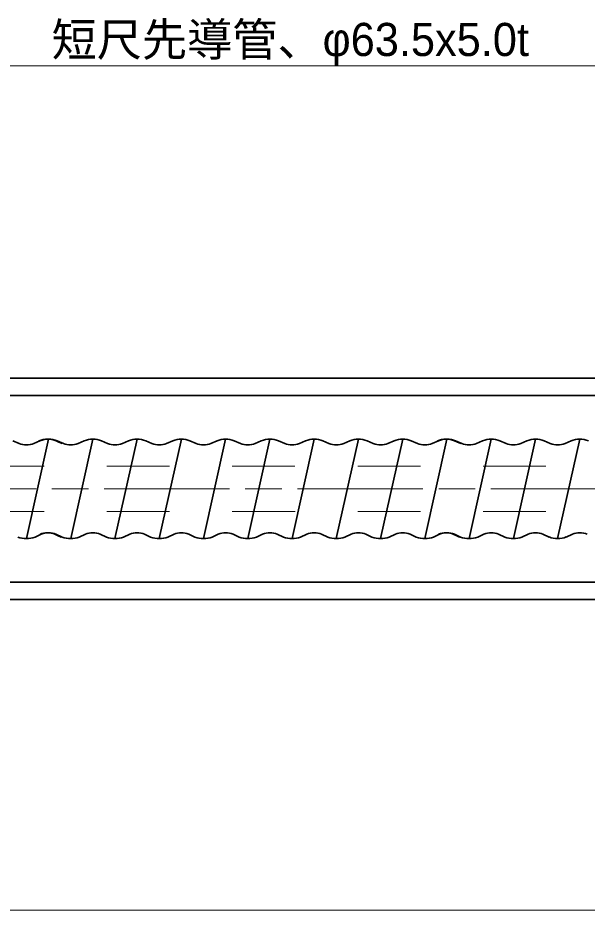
# Model space of a CAD drawing. Units: millimetres, scale not verified. Extents: x 1889 to 4202, y 889 to 2522.
# Drawn here: x 2907.7 to 3071, y 2051.1 to 2307 of the extents above; entities that cross this region are included whole.
import ezdxf
from ezdxf.enums import TextEntityAlignment as Align

# ---------------------------------------------------------------- set-up
doc = ezdxf.new("R2010")
doc.units = ezdxf.units.MM
doc.header["$LTSCALE"] = 3
doc.linetypes.add('CHAIN', pattern=[18.5, 12, -1.5, 3.5, -1.5])
doc.linetypes.add('DASHED_SPACED', pattern=[12, 6, -6])
for name, color, linetype, lineweight in [('1外形線', 7, 'Continuous', 35), ('3隠れ線', 2, 'DASHED_SPACED', 13), ('4中心線', 1, 'CHAIN', 15), ('6寸法線', 4, 'Continuous', 13)]:
    doc.layers.add(name, color=color, linetype=linetype, lineweight=lineweight)
doc.styles.add('ＭＳ Ｐゴシック', font='')
doc.styles.get('ＭＳ Ｐゴシック').set_extended_font_data('MS PGothic')

msp = doc.modelspace()

# ---------------------------------------------------------------- linework, layer by layer
at = {"layer": '1外形線'}
for p, q in [((2687.547, 2203.682), (3152.371, 2203.682)), ((2687.547, 2198.682), (3152.371, 2198.682)), ((2906.296, 2185.728), (2908.065, 2184.911)), ((2916.527, 2186.176), (2910.177, 2157.676)), ((2912.294, 2184.912), (2914.063, 2185.728)), ((2918.696, 2185.727), (2919.325, 2185.436)), ((2918.996, 2185.728), (2920.765, 2184.912)), ((2919.325, 2185.436), (2920.465, 2184.91)), ((2929.227, 2186.177), (2922.877, 2157.676)), ((2924.994, 2184.912), (2926.763, 2185.728)), ((2931.696, 2185.727), (2933.465, 2184.911)), ((2941.927, 2186.177), (2935.577, 2157.677)), ((2937.694, 2184.911), (2939.462, 2185.727)), ((2944.396, 2185.727), (2946.165, 2184.911)), ((2954.627, 2186.176), (2948.277, 2157.675)), ((2950.394, 2184.911), (2952.162, 2185.727)), ((2957.096, 2185.727), (2958.865, 2184.911)), ((2967.327, 2186.176), (2960.977, 2157.676)), ((2963.094, 2184.911), (2964.862, 2185.727)), ((2969.796, 2185.727), (2971.565, 2184.911)), ((2980.027, 2186.176), (2973.677, 2157.676)), ((2975.794, 2184.911), (2977.562, 2185.727)), ((2982.496, 2185.727), (2984.265, 2184.911)), ((2992.727, 2186.176), (2986.377, 2157.676)), ((2988.494, 2184.911), (2990.262, 2185.727)), ((2995.196, 2185.727), (2996.965, 2184.911)), ((3005.427, 2186.175), (2999.077, 2157.676)), ((3001.194, 2184.911), (3002.962, 2185.727)), ((3007.896, 2185.727), (3009.665, 2184.911)), ((3018.127, 2186.176), (3011.777, 2157.678)), ((3013.894, 2184.913), (3015.663, 2185.729)), ((3013.894, 2184.911), (3015.662, 2185.727)), ((3020.596, 2185.729), (3022.365, 2184.913)), ((3030.827, 2186.178), (3024.477, 2157.678)), ((3026.594, 2184.913), (3028.363, 2185.729)), ((3032.996, 2185.728), (3033.626, 2185.438)), ((3033.296, 2185.729), (3035.065, 2184.913)), ((3033.626, 2185.438), (3034.765, 2184.912)), ((3043.527, 2186.178), (3037.177, 2157.677)), ((3039.294, 2184.913), (3041.063, 2185.729)), ((3045.996, 2185.728), (3047.765, 2184.912)), ((3056.227, 2186.178), (3049.878, 2157.678)), ((3051.994, 2184.913), (3053.763, 2185.728)), ((3058.696, 2185.729), (3060.465, 2184.912)), ((3068.927, 2186.178), (3062.577, 2157.676)), ((3064.694, 2184.912), (3066.463, 2185.728)), ((2912.645, 2158.123), (2914.414, 2158.939)), ((2918.344, 2158.941), (2919.325, 2158.488)), ((2918.643, 2158.939), (2920.412, 2158.123)), ((2919.325, 2158.488), (2920.112, 2158.125)), ((2925.345, 2158.123), (2927.114, 2158.939)), ((2931.343, 2158.939), (2933.112, 2158.123)), ((2938.045, 2158.123), (2939.814, 2158.939)), ((2944.044, 2158.942), (2945.813, 2158.126)), ((2950.746, 2158.126), (2952.515, 2158.942)), ((2956.744, 2158.942), (2958.513, 2158.126)), ((2963.446, 2158.126), (2965.215, 2158.942)), ((2969.443, 2158.941), (2971.212, 2158.125)), ((2976.146, 2158.125), (2977.915, 2158.941)), ((2982.143, 2158.941), (2983.912, 2158.125)), ((2988.846, 2158.125), (2990.615, 2158.941)), ((2994.844, 2158.941), (2996.612, 2158.125)), ((3001.546, 2158.125), (3003.315, 2158.941)), ((3007.544, 2158.941), (3009.312, 2158.125)), ((3014.246, 2158.125), (3016.015, 2158.941)), ((3020.244, 2158.941), (3022.012, 2158.124)), ((3026.946, 2158.125), (3028.715, 2158.941)), ((3032.644, 2158.942), (3033.626, 2158.489)), ((3032.943, 2158.94), (3034.712, 2158.124)), ((3033.626, 2158.489), (3034.413, 2158.126)), ((3039.646, 2158.124), (3041.415, 2158.94)), ((3045.643, 2158.94), (3047.412, 2158.124)), ((3052.346, 2158.124), (3054.115, 2158.94)), ((3058.344, 2158.943), (3060.113, 2158.127)), ((3065.047, 2158.127), (3066.815, 2158.943)), ((2687.547, 2145.182), (3152.371, 2145.182)), ((2687.547, 2140.182), (3152.371, 2140.185))]:
    msp.add_line(p, q, dxfattribs=at)
for centre, radius, start, end in [((2916.229, 2179.176), 7, 69.36613, 110.63387), ((2916.529, 2179.177), 7, 69.36613, 110.63387), ((2929.229, 2179.177), 7, 69.36613, 110.63387), ((2941.929, 2179.176), 7, 69.36613, 110.63387), ((2954.629, 2179.176), 7, 69.36613, 110.63387), ((2967.329, 2179.176), 7, 69.36613, 110.63387), ((2980.029, 2179.176), 7, 69.36613, 110.63387), ((2992.729, 2179.176), 7, 69.36613, 110.63387), ((3005.429, 2179.176), 7, 69.36613, 110.63387), ((3018.13, 2179.178), 7, 69.36613, 110.63387), ((3030.53, 2179.177), 7, 69.36613, 110.63387), ((3030.83, 2179.178), 7, 69.36613, 110.63387), ((3043.53, 2179.178), 7, 69.36613, 110.63387), ((3056.23, 2179.178), 7, 69.36613, 110.63387), ((3068.93, 2179.177), 7, 69.36613, 110.63387), ((2910.179, 2190.527), 6, 249.36605, 290.63617), ((2922.879, 2190.527), 6, 249.36605, 290.63617), ((2935.579, 2190.526), 6, 249.36605, 290.63617), ((2948.279, 2190.526), 6, 249.36605, 290.63617), ((2960.979, 2190.526), 6, 249.36605, 290.63617), ((2973.679, 2190.526), 6, 249.36605, 290.63617), ((2986.379, 2190.526), 6, 249.36605, 290.63617), ((2999.079, 2190.526), 6, 249.36605, 290.63617), ((3011.779, 2190.526), 6, 249.36605, 290.63617), ((3024.48, 2190.528), 6, 249.36605, 290.63617), ((3037.18, 2190.528), 6, 249.36605, 290.63617), ((3049.88, 2190.528), 6, 249.36605, 290.63617), ((3062.58, 2190.528), 6, 249.36605, 290.63617), ((2910.179, 2164.674), 7, 249.36613, 290.63387), ((2916.229, 2153.326), 6, 69.36992, 110.63395), ((2916.529, 2153.324), 6, 69.36992, 110.63395), ((2922.879, 2164.674), 7, 249.36613, 290.63387), ((2929.229, 2153.324), 6, 69.36992, 110.63395), ((2935.579, 2164.674), 7, 249.36613, 290.63387), ((2941.929, 2153.324), 6, 69.36992, 110.63395), ((2948.279, 2164.677), 7, 249.36613, 290.63387), ((2954.629, 2153.327), 6, 69.36992, 110.63395), ((2960.979, 2164.677), 7, 249.36613, 290.63387), ((2967.329, 2153.327), 6, 69.36992, 110.63395), ((2973.679, 2164.676), 7, 249.36613, 290.63387), ((2980.029, 2153.326), 6, 69.36992, 110.63395), ((2986.379, 2164.676), 7, 249.36613, 290.63387), ((2992.729, 2153.326), 6, 69.36992, 110.63395), ((2999.079, 2164.676), 7, 249.36613, 290.63387), ((3005.429, 2153.326), 6, 69.36992, 110.63395), ((3011.779, 2164.675), 7, 249.36613, 290.63387), ((3018.129, 2153.325), 6, 69.36992, 110.63395), ((3024.479, 2164.675), 7, 249.36613, 290.63387), ((3030.53, 2153.327), 6, 69.36992, 110.63395), ((3030.829, 2153.325), 6, 69.36992, 110.63395), ((3037.179, 2164.675), 7, 249.36613, 290.63387), ((3043.529, 2153.325), 6, 69.36992, 110.63395), ((3049.879, 2164.675), 7, 249.36613, 290.63387), ((3056.229, 2153.325), 6, 69.36992, 110.63395), ((3062.58, 2164.678), 7, 249.36613, 290.63387), ((3068.93, 2153.328), 6, 69.36992, 110.63395)]:
    msp.add_arc(centre, radius, start, end, dxfattribs=at)
at = {"layer": '3隠れ線'}
for p, q in [((3455.224, 2178.432), (2838.207, 2178.432)), ((3455.23, 2165.432), (2838.213, 2165.432))]:
    msp.add_line(p, q, dxfattribs=at)
at = {"layer": '4中心線'}
msp.add_line((3911.945, 2171.932), (2205.885, 2171.932), dxfattribs=at)
at = {"layer": '6寸法線'}
for p, q in [((3219.371, 2293.248), (2687.547, 2293.248)), ((2919.325, 2185.434), (2919.327, 2185.435)), ((3033.626, 2185.435), (3033.628, 2185.437)), ((2781.206, 2051.126), (3457.232, 2051.126))]:
    msp.add_line(p, q, dxfattribs=at)

# ---------------------------------------------------------------- texts
at = {"layer": '6寸法線', "style": 'ＭＳ Ｐゴシック'}
msp.add_text('短尺先導管、φ63.5x5.0t', height=9.501, dxfattribs=at).set_placement((2985.867, 2300.793), align=Align.MIDDLE_CENTER)

doc.saveas('drawing.dxf')
